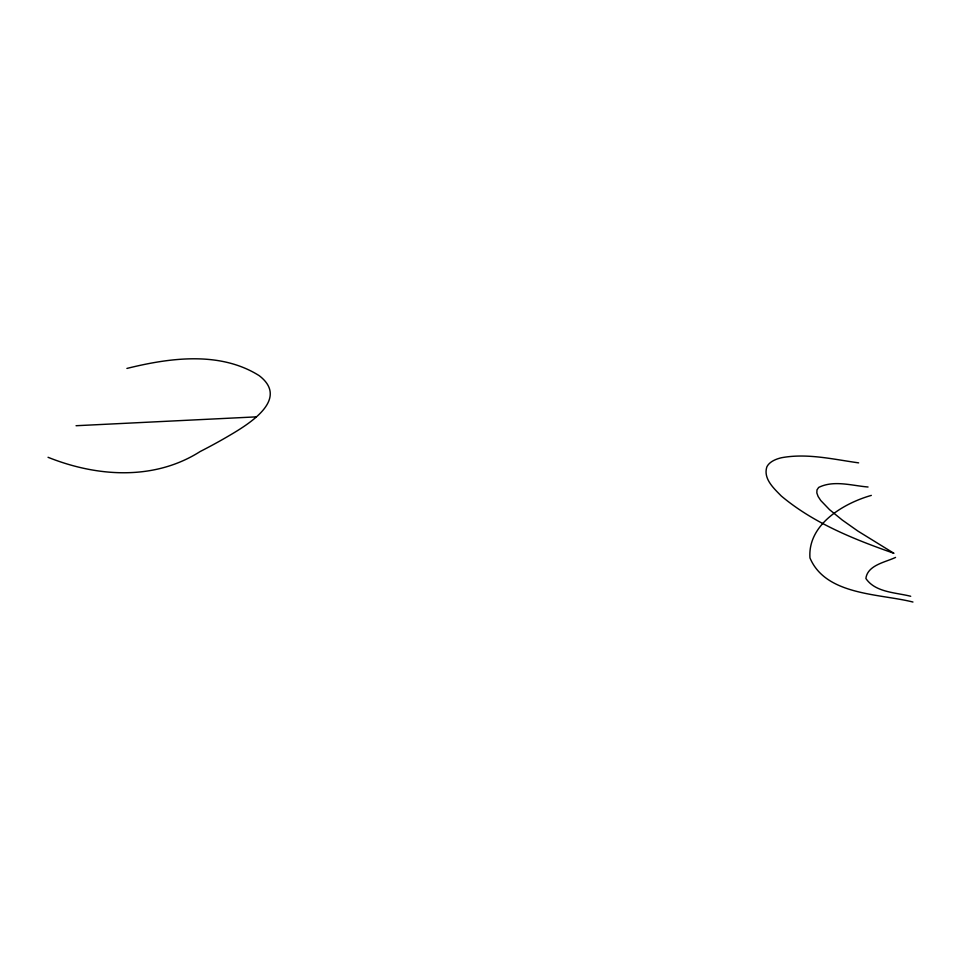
<?xml version="1.0" encoding="UTF-8"?>
<svg xmlns="http://www.w3.org/2000/svg" width="961" height="961" viewBox="0 0 961 961"><rect width="100%" height="100%" fill="white"/><g stroke="black" fill="none" stroke-linecap="round" stroke-linejoin="round"><path stroke-width="1.44" d="M48.05 457.292C96.989 476.932 154.192 480.8 200.176 451.526A783.924 240.31 -3.4 0 0 225.967 437.519C245.572 426.035 291.207 400.148 259.158 375.631C219.937 350.921 169.604 357.84 126.912 368.435M895.544 557.428C885.225 562.317 867.543 565.092 865.885 578.486C875.339 592.517 895.676 592.432 910.704 596.276M871.327 495.395C843.277 503.384 807.576 524.61 809.967 557.945C825.847 595.544 879.315 593.55 912.95 602.03M76.063 425.723L256.227 416.87M868.047 486.999C851.987 485.701 833.884 479.863 818.664 487.431L816.982 489.906L816.838 492.945L818.123 496.489L820.742 500.489L829.511 509.642L842.208 519.997L857.897 531.073L893.934 553.308C854.185 539.373 813.931 523.361 781.305 496.02C773.953 488.464 763.118 478.818 766.794 467.058A58.957 24.109 15.4 0 1 781.617 457.712C807.276 453.003 833.223 459.334 858.629 462.866"/></g></svg>
